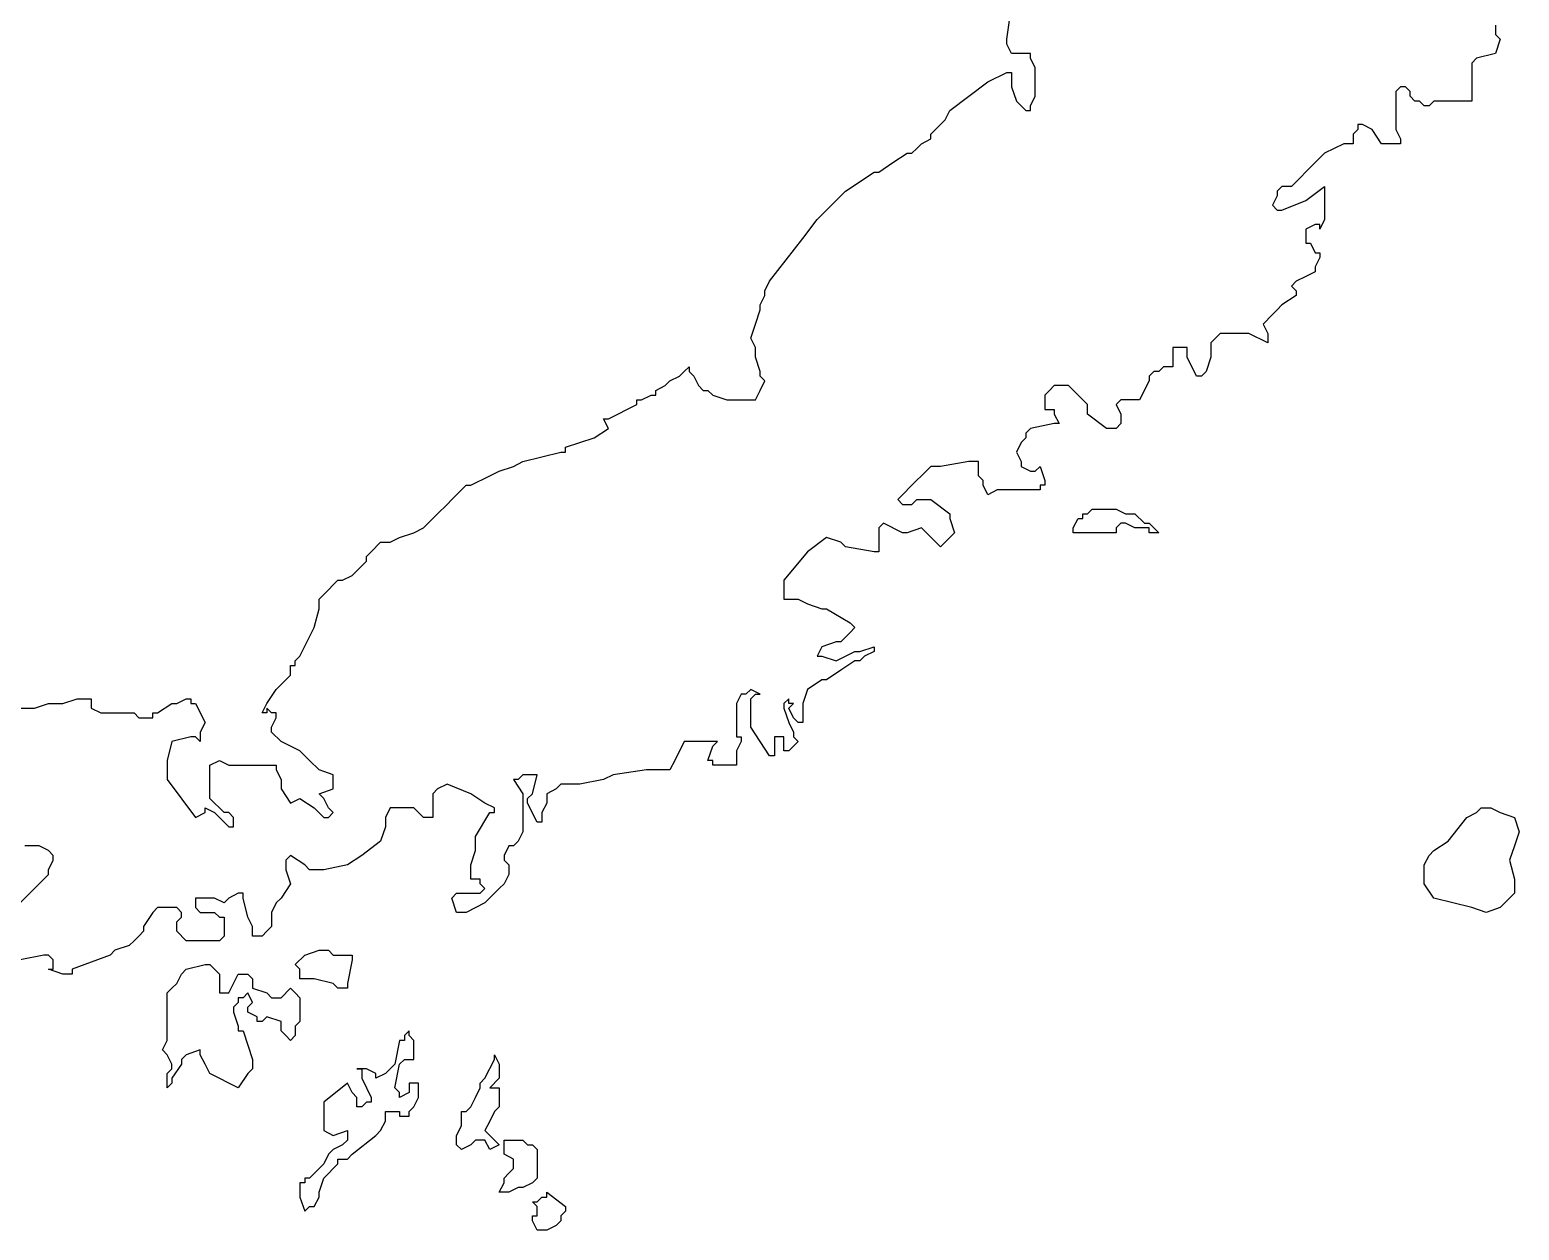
# Model space of a CAD drawing. Extents: x 0.1 to 10.9, y 0.1 to 8.4.
# Drawn here: x 5.207 to 6.253, y 2.332 to 3.176 of the extents above; entities that cross this region are included whole.
import ezdxf

# ---------------------------------------------------------------- set-up
doc = ezdxf.new("R2010")
doc.units = 0
doc.header["$MEASUREMENT"] = 0
doc.layers.add('STATE', color=7, linetype='CONTINUOUS')

# ---------------------------------------------------------------- blocks, each defined once
blk = doc.blocks.new('BLOCK_2')
at = {"layer": 'STATE', "color": 2}
for points in [[(5.2, 2.6991), (5.21, 2.6991), (5.22, 2.7024), (5.2233, 2.7024), (5.23, 2.7024), (5.24, 2.7058), (5.2433, 2.7058), (5.2466, 2.7058), (5.25, 2.7058), (5.25, 2.6991), (5.2566, 2.6958), (5.26, 2.6958), (5.27, 2.6958), (5.2733, 2.6958), (5.28, 2.6958), (5.2833, 2.6924), (5.2866, 2.6924), (5.2933, 2.6924), (5.2933, 2.6958), (5.2966, 2.6958), (5.3066, 2.7024), (5.31, 2.7024), (5.3166, 2.7058), (5.32, 2.7058), (5.32, 2.7024), (5.3233, 2.7024), (5.33, 2.6891), (5.3266, 2.6824), (5.3266, 2.6758), (5.3233, 2.6791), (5.32, 2.6791), (5.3066, 2.6758), (5.3033, 2.6624), (5.3033, 2.6558), (5.3033, 2.6524), (5.3033, 2.6491), (5.3233, 2.6224), (5.33, 2.6258), (5.33, 2.6291), (5.3366, 2.6258), (5.3466, 2.6158), (5.35, 2.6158), (5.35, 2.6191), (5.35, 2.6224), (5.3466, 2.6258), (5.3433, 2.6258), (5.3333, 2.6358), (5.3333, 2.6591), (5.34, 2.6624), (5.3466, 2.6591), (5.3566, 2.6591), (5.37, 2.6591), (5.3733, 2.6591), (5.38, 2.6591), (5.38, 2.6558), (5.3833, 2.6491), (5.3833, 2.6424), (5.39, 2.6324), (5.3966, 2.6358), (5.4066, 2.6291), (5.4133, 2.6224), (5.4166, 2.6224), (5.42, 2.6258), (5.4166, 2.6291), (5.4133, 2.6358), (5.41, 2.6391), (5.42, 2.6424), (5.42, 2.6524), (5.41, 2.6558), (5.4033, 2.6624), (5.3966, 2.6691), (5.3833, 2.6758), (5.3766, 2.6824), (5.3766, 2.6858), (5.38, 2.6924), (5.38, 2.6958), (5.3766, 2.6958), (5.3733, 2.6991), (5.3733, 2.6958), (5.37, 2.6958), (5.3733, 2.7024), (5.38, 2.7124), (5.3833, 2.7158), (5.39, 2.7224), (5.39, 2.7258), (5.39, 2.7291), (5.3933, 2.7291), (5.3933, 2.7324), (5.3966, 2.7358), (5.4066, 2.7558), (5.41, 2.7691), (5.41, 2.7758), (5.4166, 2.7824), (5.42, 2.7858), (5.4233, 2.7891), (5.4266, 2.7891), (5.4333, 2.7925), (5.4433, 2.8024), (5.4433, 2.8058), (5.4466, 2.8091), (5.4533, 2.8158), (5.4566, 2.8158), (5.46, 2.8158), (5.4666, 2.8191), (5.4766, 2.8225), (5.4833, 2.8258), (5.4866, 2.8291), (5.4933, 2.8358), (5.5, 2.8424), (5.5033, 2.8458), (5.5066, 2.8491), (5.5133, 2.8558), (5.5166, 2.8558), (5.53, 2.8625), (5.5366, 2.8658), (5.5466, 2.8691), (5.5533, 2.8725), (5.5666, 2.8758), (5.58, 2.8791), (5.5833, 2.8791), (5.5833, 2.8825), (5.5933, 2.8858), (5.6033, 2.8891), (5.6133, 2.8958), (5.61, 2.9025), (5.6133, 2.9025), (5.6333, 2.9125), (5.6333, 2.9158), (5.6366, 2.9158), (5.6433, 2.9191), (5.6466, 2.9191), (5.6466, 2.9225), (5.6533, 2.9258), (5.6566, 2.9291), (5.6633, 2.9325), (5.6666, 2.9358), (5.67, 2.9391), (5.67, 2.9358), (5.6733, 2.9325), (5.6766, 2.9258), (5.68, 2.9225), (5.6833, 2.9225), (5.6866, 2.9191), (5.6966, 2.9158), (5.7133, 2.9158), (5.7166, 2.9158), (5.72, 2.9225), (5.7233, 2.9291), (5.72, 2.9325), (5.72, 2.9358), (5.7166, 2.9458), (5.7166, 2.9491), (5.7166, 2.9525), (5.7133, 2.9591), (5.7166, 2.9691), (5.72, 2.9791), (5.72, 2.9825), (5.7233, 2.9891), (5.7233, 2.9925), (5.7266, 2.9991), (5.75, 3.0291), (5.76, 3.0425), (5.7766, 3.0592), (5.78, 3.0625), (5.8, 3.0758), (5.8033, 3.0758), (5.8133, 3.0825), (5.8233, 3.0892), (5.8266, 3.0892), (5.83, 3.0925), (5.8333, 3.0958), (5.84, 3.0992), (5.84, 3.1025), (5.85, 3.1125), (5.8533, 3.1192), (5.88, 3.1392), (5.8933, 3.1458), (5.8966, 3.1458), (5.8966, 3.1425), (5.8966, 3.1358), (5.9, 3.1258), (5.9033, 3.1225), (5.9066, 3.1192), (5.91, 3.1192), (5.91, 3.1225), (5.9133, 3.1292), (5.9133, 3.1325), (5.9133, 3.1358), (5.9133, 3.1425), (5.9133, 3.1492), (5.91, 3.1558), (5.91, 3.1592), (5.9033, 3.1592), (5.8966, 3.1592), (5.8933, 3.1658), (5.8933, 3.1692), (5.8966, 3.1925)], [(6.2366, 3.1792), (6.2366, 3.1758), (6.2366, 3.1725), (6.24, 3.1692), (6.2366, 3.1592), (6.2233, 3.1558), (6.22, 3.1525), (6.22, 3.1492), (6.22, 3.1458), (6.22, 3.1425), (6.22, 3.1392), (6.22, 3.1292), (6.22, 3.1258), (6.2133, 3.1258), (6.21, 3.1258), (6.1933, 3.1258), (6.19, 3.1225), (6.1866, 3.1225), (6.1833, 3.1258), (6.18, 3.1258), (6.1766, 3.1292), (6.1766, 3.1325), (6.1733, 3.1358), (6.17, 3.1358), (6.1666, 3.1325), (6.1666, 3.1125), (6.1666, 3.1092), (6.1666, 3.1058), (6.17, 3.0992), (6.17, 3.0958), (6.1666, 3.0958), (6.1633, 3.0958), (6.1566, 3.0958), (6.15, 3.1058), (6.1433, 3.1092), (6.14, 3.1092), (6.14, 3.1058), (6.1366, 3.1025), (6.1366, 3.0958), (6.13, 3.0958), (6.1166, 3.0892), (6.1133, 3.0858), (6.11, 3.0825), (6.0933, 3.0658), (6.0866, 3.0658), (6.0833, 3.0625), (6.0833, 3.0592), (6.08, 3.0525), (6.0833, 3.0492), (6.0866, 3.0492), (6.1033, 3.0558), (6.1166, 3.0658), (6.1166, 3.0592), (6.1166, 3.0525), (6.1166, 3.0425), (6.1133, 3.0358), (6.1133, 3.0391), (6.11, 3.0391), (6.1033, 3.0358), (6.1033, 3.0325), (6.1033, 3.0258), (6.1066, 3.0258), (6.11, 3.0192), (6.1133, 3.0192), (6.1133, 3.0158), (6.11, 3.0092), (6.11, 3.0058), (6.1033, 3.0025), (6.0966, 2.9991), (6.0933, 2.9958), (6.0966, 2.9925), (6.0966, 2.9891), (6.0866, 2.9825), (6.0833, 2.9791), (6.08, 2.9758), (6.0733, 2.9691), (6.0766, 2.9625), (6.0766, 2.9591), (6.0766, 2.9558), (6.0633, 2.9625), (6.0433, 2.9625), (6.04, 2.9591), (6.0366, 2.9558), (6.0366, 2.9525), (6.0366, 2.9458), (6.0333, 2.9358), (6.03, 2.9325), (6.0266, 2.9325), (6.02, 2.9458), (6.02, 2.9491), (6.02, 2.9525), (6.0166, 2.9525), (6.0133, 2.9525), (6.01, 2.9525), (6.01, 2.9391), (6.0033, 2.9391), (6, 2.9358), (5.9966, 2.9358), (5.9933, 2.9325), (5.9933, 2.9291), (5.9866, 2.9158), (5.9733, 2.9158), (5.97, 2.9125), (5.9733, 2.9058), (5.9733, 2.9025), (5.9733, 2.8991), (5.97, 2.8958), (5.9666, 2.8958), (5.9633, 2.8958), (5.95, 2.9058), (5.95, 2.9091), (5.95, 2.9125), (5.9433, 2.9191), (5.9366, 2.9258), (5.9333, 2.9258), (5.93, 2.9258), (5.9266, 2.9258), (5.9233, 2.9225), (5.92, 2.9191), (5.92, 2.9158), (5.92, 2.9091), (5.9233, 2.9091), (5.9266, 2.9091), (5.9266, 2.9058), (5.93, 2.8991), (5.9266, 2.8991), (5.91, 2.8958), (5.9066, 2.8925), (5.9066, 2.8891), (5.9033, 2.8858), (5.9, 2.8791), (5.9033, 2.8725), (5.9033, 2.8691), (5.91, 2.8658), (5.9133, 2.8658), (5.9166, 2.8691), (5.92, 2.8591), (5.92, 2.8558), (5.9166, 2.8558), (5.9166, 2.8525), (5.9133, 2.8525), (5.9033, 2.8525), (5.8966, 2.8525), (5.8933, 2.8525), (5.89, 2.8525), (5.8866, 2.8525), (5.88, 2.8491), (5.8766, 2.8558), (5.8766, 2.8591), (5.8733, 2.8625), (5.8733, 2.8658), (5.8733, 2.8725), (5.87, 2.8725), (5.8666, 2.8725), (5.8466, 2.8691), (5.84, 2.8691), (5.8366, 2.8658), (5.8266, 2.8558), (5.82, 2.8491), (5.8166, 2.8458), (5.82, 2.8424), (5.8266, 2.8424), (5.83, 2.8458), (5.8333, 2.8458), (5.84, 2.8458), (5.8533, 2.8358), (5.8533, 2.8325), (5.8566, 2.8225), (5.8533, 2.8191), (5.8466, 2.8125), (5.8433, 2.8158), (5.8333, 2.8258), (5.8233, 2.8225), (5.82, 2.8225), (5.8066, 2.8291), (5.8033, 2.8258), (5.8033, 2.8225), (5.8033, 2.8191), (5.8033, 2.8125), (5.8033, 2.8091), (5.8, 2.8091), (5.78, 2.8125), (5.7766, 2.8158), (5.7666, 2.8191), (5.7533, 2.8091), (5.7366, 2.7891), (5.7366, 2.7858), (5.7366, 2.7824), (5.7366, 2.7758), (5.7433, 2.7758), (5.7466, 2.7758), (5.7533, 2.7724), (5.7633, 2.7691), (5.7666, 2.7691), (5.7833, 2.7591), (5.7866, 2.7558), (5.7833, 2.7524), (5.7766, 2.7458), (5.7733, 2.7458), (5.7633, 2.7424), (5.76, 2.7358), (5.7633, 2.7358), (5.7733, 2.7324), (5.7866, 2.7391), (5.79, 2.7391), (5.8, 2.7424), (5.8, 2.7391), (5.7933, 2.7358), (5.79, 2.7324), (5.7866, 2.7324), (5.7766, 2.7258), (5.7666, 2.7191), (5.7633, 2.7191), (5.7533, 2.7124), (5.75, 2.7024), (5.75, 2.6991), (5.75, 2.6958), (5.75, 2.6891), (5.7466, 2.6891), (5.7433, 2.6924), (5.74, 2.6991), (5.7433, 2.7024), (5.74, 2.7024), (5.74, 2.7058), (5.7366, 2.7024), (5.7366, 2.6991), (5.74, 2.6891), (5.7433, 2.6824), (5.7433, 2.6791), (5.7466, 2.6758), (5.7433, 2.6724), (5.74, 2.6691), (5.7366, 2.6691), (5.7366, 2.6791), (5.7333, 2.6791), (5.73, 2.6791), (5.73, 2.6758), (5.73, 2.6724), (5.73, 2.6691), (5.73, 2.6658), (5.7266, 2.6658), (5.7133, 2.6858), (5.7133, 2.6891), (5.7133, 2.7058), (5.7166, 2.7091), (5.72, 2.7091), (5.7133, 2.7124), (5.71, 2.7091), (5.7066, 2.7091), (5.7033, 2.7024), (5.7033, 2.6958), (5.7033, 2.6824), (5.7033, 2.6791), (5.7066, 2.6791), (5.7066, 2.6758), (5.7033, 2.6691), (5.7033, 2.6624), (5.7033, 2.6591), (5.6966, 2.6591), (5.6866, 2.6591), (5.6866, 2.6624), (5.6833, 2.6624), (5.6866, 2.6724), (5.69, 2.6758), (5.6866, 2.6758), (5.6666, 2.6758), (5.66, 2.6624), (5.6566, 2.6558), (5.64, 2.6558), (5.6166, 2.6524), (5.61, 2.6491), (5.5933, 2.6458), (5.58, 2.6458), (5.5766, 2.6424), (5.57, 2.6391), (5.57, 2.6358), (5.57, 2.6324), (5.5666, 2.6258), (5.5666, 2.6191), (5.5633, 2.6191), (5.5566, 2.6324), (5.5566, 2.6358), (5.56, 2.6391), (5.5633, 2.6524), (5.56, 2.6524), (5.5566, 2.6524), (5.5533, 2.6524), (5.55, 2.6491), (5.5466, 2.6491), (5.5533, 2.6391), (5.5533, 2.6124), (5.55, 2.6058), (5.5466, 2.6024), (5.5433, 2.6024), (5.54, 2.5957), (5.54, 2.5924), (5.5433, 2.5891), (5.5433, 2.5824), (5.54, 2.5757), (5.5366, 2.5724), (5.5266, 2.5624), (5.5133, 2.5557), (5.5066, 2.5557), (5.5033, 2.5658), (5.5066, 2.5691), (5.5166, 2.5691), (5.5233, 2.5691), (5.5266, 2.5724), (5.5233, 2.5757), (5.5233, 2.5791), (5.5166, 2.5791), (5.5166, 2.5891), (5.52, 2.5991), (5.52, 2.6058), (5.52, 2.6091), (5.53, 2.6258), (5.5333, 2.6258), (5.5333, 2.6291), (5.5266, 2.6324), (5.5166, 2.6391), (5.5, 2.6458), (5.4933, 2.6424), (5.49, 2.6391), (5.49, 2.6358), (5.49, 2.6291), (5.49, 2.6224), (5.4866, 2.6224), (5.4833, 2.6224), (5.4766, 2.6291), (5.4633, 2.6291), (5.46, 2.6291), (5.4566, 2.6224), (5.4566, 2.6191), (5.4566, 2.6158), (5.4533, 2.6058), (5.44, 2.5957), (5.43, 2.5891), (5.4133, 2.5857), (5.4033, 2.5857), (5.4, 2.5891), (5.39, 2.5957), (5.3866, 2.5924), (5.3866, 2.5891), (5.3866, 2.5857), (5.39, 2.5757), (5.3833, 2.5658), (5.38, 2.5624), (5.3766, 2.5557), (5.3766, 2.5524), (5.3766, 2.5491), (5.3766, 2.5457), (5.3733, 2.5424), (5.37, 2.5391), (5.3666, 2.5391), (5.3633, 2.5391), (5.3633, 2.5457), (5.36, 2.5524), (5.3566, 2.5658), (5.3566, 2.5691), (5.3533, 2.5691), (5.3466, 2.5658), (5.3433, 2.5624), (5.3366, 2.5658), (5.33, 2.5658), (5.3266, 2.5658), (5.3233, 2.5658), (5.3233, 2.5624), (5.3233, 2.5591), (5.3266, 2.5557), (5.33, 2.5557), (5.3366, 2.5557), (5.34, 2.5524), (5.3433, 2.5524), (5.3433, 2.5491), (5.3433, 2.5457), (5.3433, 2.5391), (5.34, 2.5357), (5.3366, 2.5357), (5.3333, 2.5357), (5.32, 2.5357), (5.3166, 2.5357), (5.31, 2.5424), (5.31, 2.5491), (5.3133, 2.5524), (5.3133, 2.5557), (5.31, 2.5591), (5.3066, 2.5591), (5.3, 2.5591), (5.2966, 2.5591), (5.2933, 2.5557), (5.2866, 2.5457), (5.2866, 2.5424), (5.2833, 2.5391), (5.28, 2.5357), (5.2766, 2.5324), (5.2666, 2.5291), (5.2633, 2.5257), (5.2366, 2.5157), (5.2366, 2.5124), (5.2333, 2.5124), (5.23, 2.5124), (5.22, 2.5157), (5.2233, 2.5157), (5.2233, 2.5191), (5.2233, 2.5224), (5.22, 2.5257), (5.2166, 2.5257), (5.2, 2.5224)], [(5.2, 2.5624), (5.22, 2.5824), (5.22, 2.5857), (5.2233, 2.5924), (5.2233, 2.5957), (5.22, 2.5991), (5.2133, 2.6024), (5.2033, 2.6024)], [(5.97, 2.8391), (5.9766, 2.8358), (5.98, 2.8358), (5.9833, 2.8358), (5.99, 2.8291), (5.9933, 2.8291), (5.9966, 2.8258), (6, 2.8225), (5.9966, 2.8225), (5.9933, 2.8225), (5.9933, 2.8258), (5.9866, 2.8258), (5.9833, 2.8258), (5.9766, 2.8291), (5.9733, 2.8291), (5.97, 2.8258), (5.97, 2.8225), (5.9666, 2.8225), (5.9633, 2.8225), (5.96, 2.8225), (5.95, 2.8225), (5.94, 2.8225), (5.94, 2.8258), (5.9433, 2.8325), (5.9466, 2.8325), (5.9466, 2.8358), (5.95, 2.8358), (5.9533, 2.8391), (5.97, 2.8391)], [(6.2233, 2.6258), (6.2266, 2.6291), (6.2333, 2.6291), (6.24, 2.6258), (6.25, 2.6224), (6.2533, 2.6124), (6.25, 2.6024), (6.2466, 2.5924), (6.25, 2.5791), (6.25, 2.5691), (6.24, 2.5591), (6.23, 2.5557), (6.22, 2.5591), (6.2066, 2.5624), (6.1933, 2.5658), (6.1866, 2.5757), (6.1866, 2.5824), (6.1866, 2.5891), (6.19, 2.5957), (6.1933, 2.5991), (6.2033, 2.6058), (6.2166, 2.6224), (6.2233, 2.6258)], [(5.41, 2.5291), (5.4166, 2.5291), (5.42, 2.5257), (5.4333, 2.5257), (5.4333, 2.5224), (5.43, 2.5057), (5.43, 2.5024), (5.4266, 2.5024), (5.4233, 2.5024), (5.42, 2.5057), (5.4066, 2.5091), (5.4033, 2.5091), (5.4, 2.5091), (5.3966, 2.5091), (5.3966, 2.5157), (5.3933, 2.5191), (5.4, 2.5257), (5.41, 2.5291)], [(5.3633, 2.5024), (5.3733, 2.4991), (5.3766, 2.4957), (5.38, 2.4957), (5.3833, 2.4957), (5.39, 2.5024), (5.3933, 2.4991), (5.3966, 2.4957), (5.3966, 2.4924), (5.3966, 2.4824), (5.3966, 2.4791), (5.3933, 2.4757), (5.3933, 2.4691), (5.39, 2.4657), (5.3866, 2.4691), (5.3833, 2.4724), (5.3833, 2.4791), (5.3733, 2.4824), (5.37, 2.4791), (5.3666, 2.4791), (5.3666, 2.4824), (5.36, 2.4857), (5.36, 2.4891), (5.3633, 2.4924), (5.36, 2.4991), (5.3566, 2.4957), (5.3533, 2.4957), (5.3533, 2.4924), (5.35, 2.4891), (5.35, 2.4857), (5.3533, 2.4757), (5.3533, 2.4724), (5.3566, 2.4724), (5.3633, 2.4524), (5.3633, 2.4457), (5.36, 2.4424), (5.3533, 2.4324), (5.3333, 2.4424), (5.33, 2.4491), (5.3266, 2.4557), (5.3266, 2.4591), (5.3166, 2.4557), (5.3133, 2.4524), (5.3133, 2.4491), (5.3066, 2.4391), (5.3066, 2.4357), (5.3033, 2.4324), (5.3033, 2.4391), (5.3033, 2.4424), (5.3066, 2.4457), (5.3066, 2.4491), (5.3033, 2.4557), (5.3, 2.4591), (5.3033, 2.4657), (5.3033, 2.4757), (5.3033, 2.4891), (5.3033, 2.4957), (5.3033, 2.4991), (5.3066, 2.5024), (5.31, 2.5057), (5.3133, 2.5124), (5.3166, 2.5157), (5.33, 2.5191), (5.3333, 2.5191), (5.3366, 2.5157), (5.34, 2.5124), (5.34, 2.5024), (5.34, 2.4991), (5.3466, 2.4991), (5.3533, 2.5124), (5.36, 2.5124), (5.3633, 2.5091), (5.3633, 2.5057), (5.3633, 2.5024)], [(5.5333, 2.4524), (5.5333, 2.4557), (5.5366, 2.4491), (5.5366, 2.4457), (5.5366, 2.4424), (5.5366, 2.4391), (5.53, 2.4324), (5.5366, 2.4324), (5.5366, 2.4291), (5.5366, 2.4224), (5.5366, 2.4191), (5.5333, 2.4157), (5.53, 2.4091), (5.5266, 2.4024), (5.53, 2.399), (5.5366, 2.3924), (5.53, 2.3891), (5.5266, 2.3957), (5.52, 2.3957), (5.5166, 2.3924), (5.51, 2.3891), (5.5066, 2.3924), (5.5066, 2.3957), (5.5066, 2.399), (5.51, 2.4057), (5.51, 2.4157), (5.5133, 2.4157), (5.5166, 2.4191), (5.52, 2.4257), (5.5233, 2.4324), (5.5233, 2.4357), (5.5266, 2.4391), (5.5333, 2.4524)], [(5.5533, 2.3957), (5.5566, 2.3924), (5.56, 2.3924), (5.5633, 2.3891), (5.5633, 2.369), (5.56, 2.3657), (5.5533, 2.3624), (5.55, 2.3624), (5.5433, 2.359), (5.54, 2.359), (5.5366, 2.359), (5.54, 2.3657), (5.54, 2.369), (5.5433, 2.3724), (5.5466, 2.3757), (5.5466, 2.3824), (5.54, 2.3857), (5.54, 2.3957), (5.5433, 2.3957), (5.5533, 2.3957)], [(5.57, 2.3557), (5.57, 2.359), (5.5833, 2.349), (5.5833, 2.3457), (5.58, 2.3424), (5.58, 2.339), (5.5766, 2.3357), (5.57, 2.3324), (5.5666, 2.3324), (5.5633, 2.3324), (5.56, 2.339), (5.56, 2.3424), (5.5633, 2.3424), (5.5633, 2.3457), (5.5633, 2.349), (5.56, 2.3524), (5.5633, 2.3524), (5.5666, 2.3557), (5.57, 2.3557)]]:
    blk.add_lwpolyline(points, dxfattribs=at)
blk.add_open_spline([(5.47, 2.4691), (5.47, 2.4691), (5.4733, 2.4724), (5.4733, 2.4724), (5.4733, 2.4724), (5.4733, 2.4691), (5.4733, 2.4691), (5.4733, 2.4691), (5.4766, 2.4657), (5.4766, 2.4657), (5.4766, 2.4657), (5.4766, 2.4624), (5.4766, 2.4624), (5.4766, 2.4624), (5.4766, 2.4591), (5.4766, 2.4591), (5.4766, 2.4591), (5.4766, 2.4557), (5.4766, 2.4557), (5.4766, 2.4557), (5.4766, 2.4524), (5.4766, 2.4524), (5.4766, 2.4524), (5.4733, 2.4524), (5.4733, 2.4524), (5.4733, 2.4524), (5.47, 2.4524), (5.47, 2.4524), (5.47, 2.4524), (5.4666, 2.4491), (5.4666, 2.4491), (5.4666, 2.4491), (5.4633, 2.4324), (5.4633, 2.4324), (5.4633, 2.4324), (5.4666, 2.4291), (5.4666, 2.4291), (5.4666, 2.4291), (5.4666, 2.4257), (5.4666, 2.4257), (5.4666, 2.4257), (5.4733, 2.4291), (5.4733, 2.4291), (5.4733, 2.4291), (5.4733, 2.4324), (5.4733, 2.4324), (5.4733, 2.4324), (5.4733, 2.4357), (5.4733, 2.4357), (5.4733, 2.4357), (5.4766, 2.4357), (5.4766, 2.4357), (5.4766, 2.4357), (5.48, 2.4357), (5.48, 2.4357), (5.48, 2.4357), (5.48, 2.4324), (5.48, 2.4324), (5.48, 2.4324), (5.48, 2.4291), (5.48, 2.4291), (5.48, 2.4291), (5.48, 2.4257), (5.48, 2.4257), (5.48, 2.4257), (5.4766, 2.4191), (5.4766, 2.4191), (5.4766, 2.4191), (5.4733, 2.4157), (5.4733, 2.4157), (5.4733, 2.4157), (5.4733, 2.4124), (5.4733, 2.4124), (5.4733, 2.4124), (5.47, 2.4124), (5.47, 2.4124), (5.47, 2.4124), (5.4666, 2.4124), (5.4666, 2.4124), (5.4666, 2.4124), (5.4666, 2.4157), (5.4666, 2.4157), (5.4666, 2.4157), (5.4633, 2.4157), (5.4633, 2.4157), (5.4633, 2.4157), (5.4566, 2.4157), (5.4566, 2.4157), (5.4566, 2.4157), (5.4566, 2.4124), (5.4566, 2.4124), (5.4566, 2.4124), (5.4566, 2.4091), (5.4566, 2.4091), (5.4566, 2.4091), (5.4533, 2.4024), (5.4533, 2.4024), (5.4533, 2.4024), (5.45, 2.399), (5.45, 2.399), (5.45, 2.399), (5.4333, 2.3857), (5.4333, 2.3857), (5.4333, 2.3857), (5.43, 2.3824), (5.43, 2.3824), (5.43, 2.3824), (5.4233, 2.3824), (5.4233, 2.3824), (5.4233, 2.3824), (5.4233, 2.379), (5.4233, 2.379), (5.4233, 2.379), (5.4133, 2.369), (5.4133, 2.369), (5.4133, 2.369), (5.41, 2.359), (5.41, 2.359), (5.41, 2.359), (5.41, 2.3557), (5.41, 2.3557), (5.41, 2.3557), (5.4066, 2.349), (5.4066, 2.349), (5.4066, 2.349), (5.4033, 2.349), (5.4033, 2.349), (5.4033, 2.349), (5.4, 2.3457), (5.4, 2.3457), (5.4, 2.3457), (5.3966, 2.3557), (5.3966, 2.3557), (5.3966, 2.3557), (5.3966, 2.359), (5.3966, 2.359), (5.3966, 2.359), (5.3966, 2.3624), (5.3966, 2.3624), (5.3966, 2.3624), (5.3966, 2.3657), (5.3966, 2.3657), (5.3966, 2.3657), (5.4, 2.3657), (5.4, 2.3657), (5.4, 2.3657), (5.4, 2.369), (5.4, 2.369), (5.4, 2.369), (5.4033, 2.369), (5.4033, 2.369), (5.4033, 2.369), (5.41, 2.3757), (5.41, 2.3757), (5.41, 2.3757), (5.4133, 2.379), (5.4133, 2.379), (5.4133, 2.379), (5.4166, 2.3857), (5.4166, 2.3857), (5.4166, 2.3857), (5.42, 2.3891), (5.42, 2.3891), (5.42, 2.3891), (5.4266, 2.3924), (5.4266, 2.3924), (5.4266, 2.3924), (5.43, 2.3957), (5.43, 2.3957), (5.43, 2.3957), (5.43, 2.399), (5.43, 2.399), (5.43, 2.399), (5.43, 2.4024), (5.43, 2.4024), (5.43, 2.4024), (5.42, 2.399), (5.42, 2.399), (5.42, 2.399), (5.4133, 2.4024), (5.4133, 2.4024), (5.4133, 2.4024), (5.4133, 2.4191), (5.4133, 2.4191), (5.4133, 2.4191), (5.4133, 2.4224), (5.4133, 2.4224), (5.4133, 2.4224), (5.43, 2.4357), (5.43, 2.4357), (5.43, 2.4357), (5.4333, 2.4291), (5.4333, 2.4291), (5.4333, 2.4291), (5.4366, 2.4257), (5.4366, 2.4257), (5.4366, 2.4257), (5.4366, 2.4224), (5.4366, 2.4224), (5.4366, 2.4224), (5.4366, 2.4191), (5.4366, 2.4191), (5.4366, 2.4191), (5.44, 2.4191), (5.44, 2.4191), (5.44, 2.4191), (5.4433, 2.4224), (5.4433, 2.4224), (5.4433, 2.4224), (5.4466, 2.4224), (5.4466, 2.4224), (5.4466, 2.4224), (5.4466, 2.4257), (5.4466, 2.4257), (5.4466, 2.4257), (5.4433, 2.4324), (5.4433, 2.4324), (5.4433, 2.4324), (5.44, 2.4391), (5.44, 2.4391), (5.44, 2.4391), (5.44, 2.4457), (5.44, 2.4457), (5.44, 2.4457), (5.4366, 2.4457), (5.4366, 2.4457), (5.4366, 2.4457), (5.44, 2.4457), (5.44, 2.4457), (5.44, 2.4457), (5.4433, 2.4457), (5.4433, 2.4457), (5.4433, 2.4457), (5.45, 2.4424), (5.45, 2.4424), (5.45, 2.4424), (5.45, 2.4391), (5.45, 2.4391), (5.45, 2.4391), (5.4566, 2.4424), (5.4566, 2.4424), (5.4566, 2.4424), (5.4633, 2.4491), (5.4633, 2.4491), (5.4633, 2.4491), (5.4666, 2.4657), (5.4666, 2.4657), (5.4666, 2.4657), (5.47, 2.4657), (5.47, 2.4657), (5.47, 2.4657), (5.47, 2.4691), (5.47, 2.4691)], degree=3, knots=[0, 0, 0, 0, 1, 1, 1, 2, 2, 2, 3, 3, 3, 4, 4, 4, 5, 5, 5, 6, 6, 6, 7, 7, 7, 8, 8, 8, 9, 9, 9, 10, 10, 10, 11, 11, 11, 12, 12, 12, 13, 13, 13, 14, 14, 14, 15, 15, 15, 16, 16, 16, 17, 17, 17, 18, 18, 18, 19, 19, 19, 20, 20, 20, 21, 21, 21, 22, 22, 22, 23, 23, 23, 24, 24, 24, 25, 25, 25, 26, 26, 26, 27, 27, 27, 28, 28, 28, 29, 29, 29, 30, 30, 30, 31, 31, 31, 32, 32, 32, 33, 33, 33, 34, 34, 34, 35, 35, 35, 36, 36, 36, 37, 37, 37, 38, 38, 38, 39, 39, 39, 40, 40, 40, 41, 41, 41, 42, 42, 42, 43, 43, 43, 44, 44, 44, 45, 45, 45, 46, 46, 46, 47, 47, 47, 48, 48, 48, 49, 49, 49, 50, 50, 50, 51, 51, 51, 52, 52, 52, 53, 53, 53, 54, 54, 54, 55, 55, 55, 56, 56, 56, 57, 57, 57, 58, 58, 58, 59, 59, 59, 60, 60, 60, 61, 61, 61, 62, 62, 62, 63, 63, 63, 64, 64, 64, 65, 65, 65, 66, 66, 66, 67, 67, 67, 68, 68, 68, 69, 69, 69, 70, 70, 70, 71, 71, 71, 72, 72, 72, 73, 73, 73, 74, 74, 74, 75, 75, 75, 76, 76, 76, 77, 77, 77, 78, 78, 78, 79, 79, 79, 80, 80, 80, 81, 81, 81, 82, 82, 82, 83, 83, 83, 84, 84, 84, 84], dxfattribs=at)

msp = doc.modelspace()

# ---------------------------------------------------------------- block references
at = {"layer": 'STATE'}
msp.add_blockref('BLOCK_2', (0, 0), dxfattribs=at)

doc.saveas('drawing.dxf')
